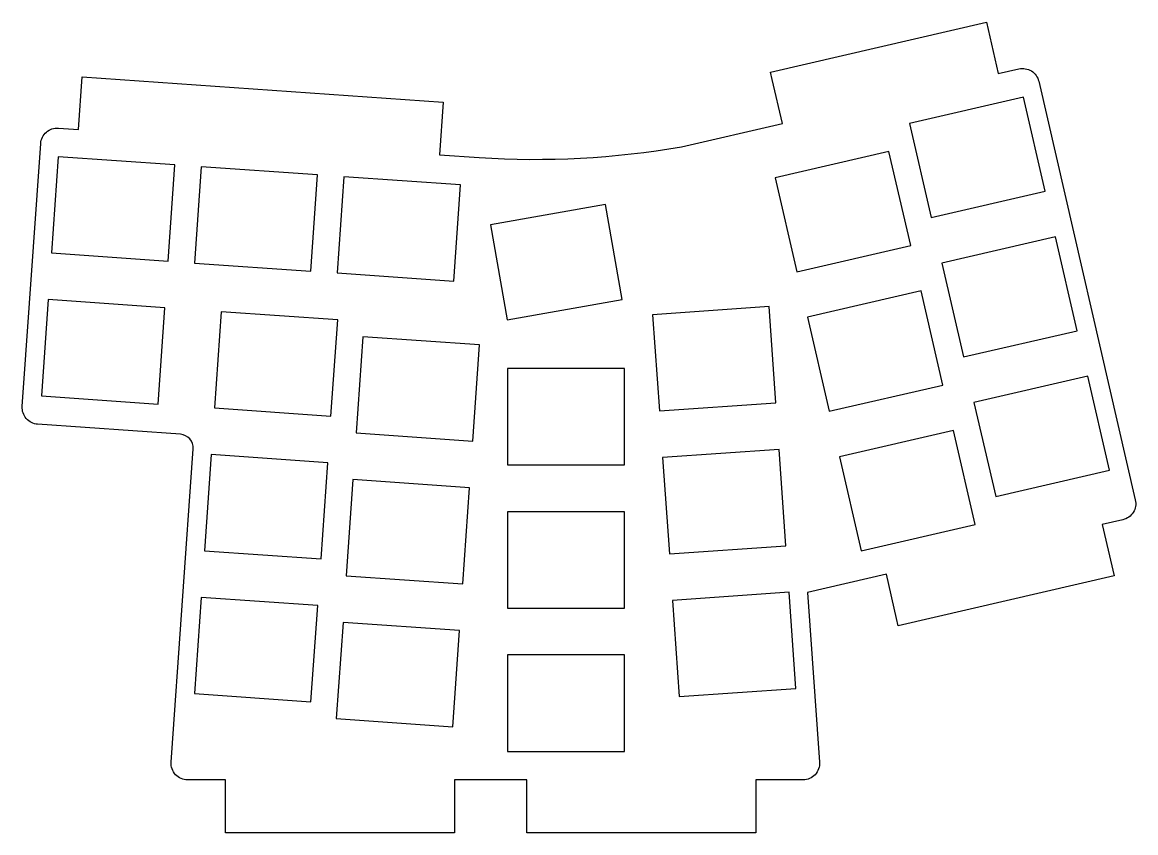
# Model space of a CAD drawing. Header units: millimetres. Extents: x -82 to 66, y -46 to 62.
import ezdxf

# ---------------------------------------------------------------- set-up
doc = ezdxf.new("R2010")
doc.units = ezdxf.units.MM
doc.layers.get('0').update_dxf_attribs({"linetype": 'CONTINUOUS'})

msp = doc.modelspace()

# ---------------------------------------------------------------- linework, layer by layer
msp.add_lwpolyline([(-61.9, -36.35), (-58.99, 5.25, 0.414214), (-60.66, 7.17), (-79.62, 8.5, -0.414214), (-81.66, 10.85), (-79.22, 45.76, -0.414214), (-76.87, 47.8), (-74.21, 47.62), (-73.73, 54.6), (-25.8, 51.25), (-26.29, 44.27), (-21.05, 43.9), (-21.05, 43.9, 0.059361), (5.8, 45.32), (19.2, 48.41), (17.85, 54.26), (17.63, 55.23), (46.27, 61.85), (47.85, 55.03), (50.58, 55.66, -0.414214), (53.22, 54.01), (66.04, -1.53, -0.414214), (64.39, -4.17), (61.66, -4.8), (63.24, -11.62), (34.59, -18.23), (34.36, -17.26), (33.01, -11.41), (22.56, -13.83), (24.13, -36.35, -0.434812), (21.94, -38.7), (15.7, -38.7), (15.7, -45.7), (-14.7, -45.7), (-14.7, -44.7), (-14.7, -38.7), (-24.3, -38.7), (-24.3, -45.7), (-54.7, -45.7), (-54.7, -44.7), (-54.7, -38.7), (-59.71, -38.7, -0.434812)], format="xyb", close=True)
for points in [[(51.19, 51.9), (36.09, 48.41), (38.97, 35.94), (54.07, 39.42)], [(21.13, 28.74), (36.23, 32.23), (33.35, 44.7), (18.25, 41.21)], [(-77.78, 31.23), (-62.31, 30.15), (-61.42, 42.91), (-76.88, 44)], [(-58.82, 29.9), (-43.36, 28.82), (-42.47, 41.59), (-57.93, 42.67)], [(-39.87, 28.58), (-24.41, 27.49), (-23.51, 40.26), (-38.98, 41.34)], [(-4.27, 37.65), (-19.54, 34.96), (-17.31, 22.36), (-2.05, 25.05)], [(55.46, 33.38), (40.36, 29.9), (43.24, 17.43), (58.34, 20.91)], [(25.4, 10.23), (40.5, 13.71), (37.62, 26.19), (22.52, 22.7)], [(-62.75, 23.96), (-78.21, 25.04), (-79.1, 12.27), (-63.64, 11.19)], [(17.45, 24.12), (1.99, 23.04), (2.88, 10.27), (18.34, 11.35)], [(-39.8, 22.36), (-55.26, 23.44), (-56.16, 10.67), (-40.7, 9.59)], [(-20.99, 19.04), (-36.45, 20.12), (-37.34, 7.35), (-21.88, 6.27)], [(-1.75, 15.9), (-17.25, 15.9), (-17.25, 3.1), (-1.75, 3.1)], [(59.74, 14.87), (44.63, 11.38), (47.51, -1.09), (62.62, 2.4)], [(41.9, 7.67), (26.8, 4.19), (29.68, -8.29), (44.78, -4.8)], [(-41.13, 3.4), (-56.59, 4.48), (-57.48, -8.29), (-42.02, -9.37)], [(18.78, 5.16), (3.31, 4.08), (4.21, -8.69), (19.67, -7.61)], [(-22.31, 0.08), (-37.78, 1.16), (-38.67, -11.61), (-23.21, -12.69)], [(-1.75, -3.1), (-17.25, -3.1), (-17.25, -15.9), (-1.75, -15.9)], [(-42.45, -15.55), (-57.92, -14.47), (-58.81, -27.24), (-43.35, -28.32)], [(20.1, -13.79), (4.64, -14.87), (5.53, -27.64), (20.99, -26.56)], [(-23.64, -18.87), (-39.1, -17.79), (-39.99, -30.56), (-24.53, -31.64)], [(-1.75, -22.1), (-17.25, -22.1), (-17.25, -34.9), (-1.75, -34.9)]]:
    msp.add_lwpolyline(points, close=True)

doc.saveas('drawing.dxf')
